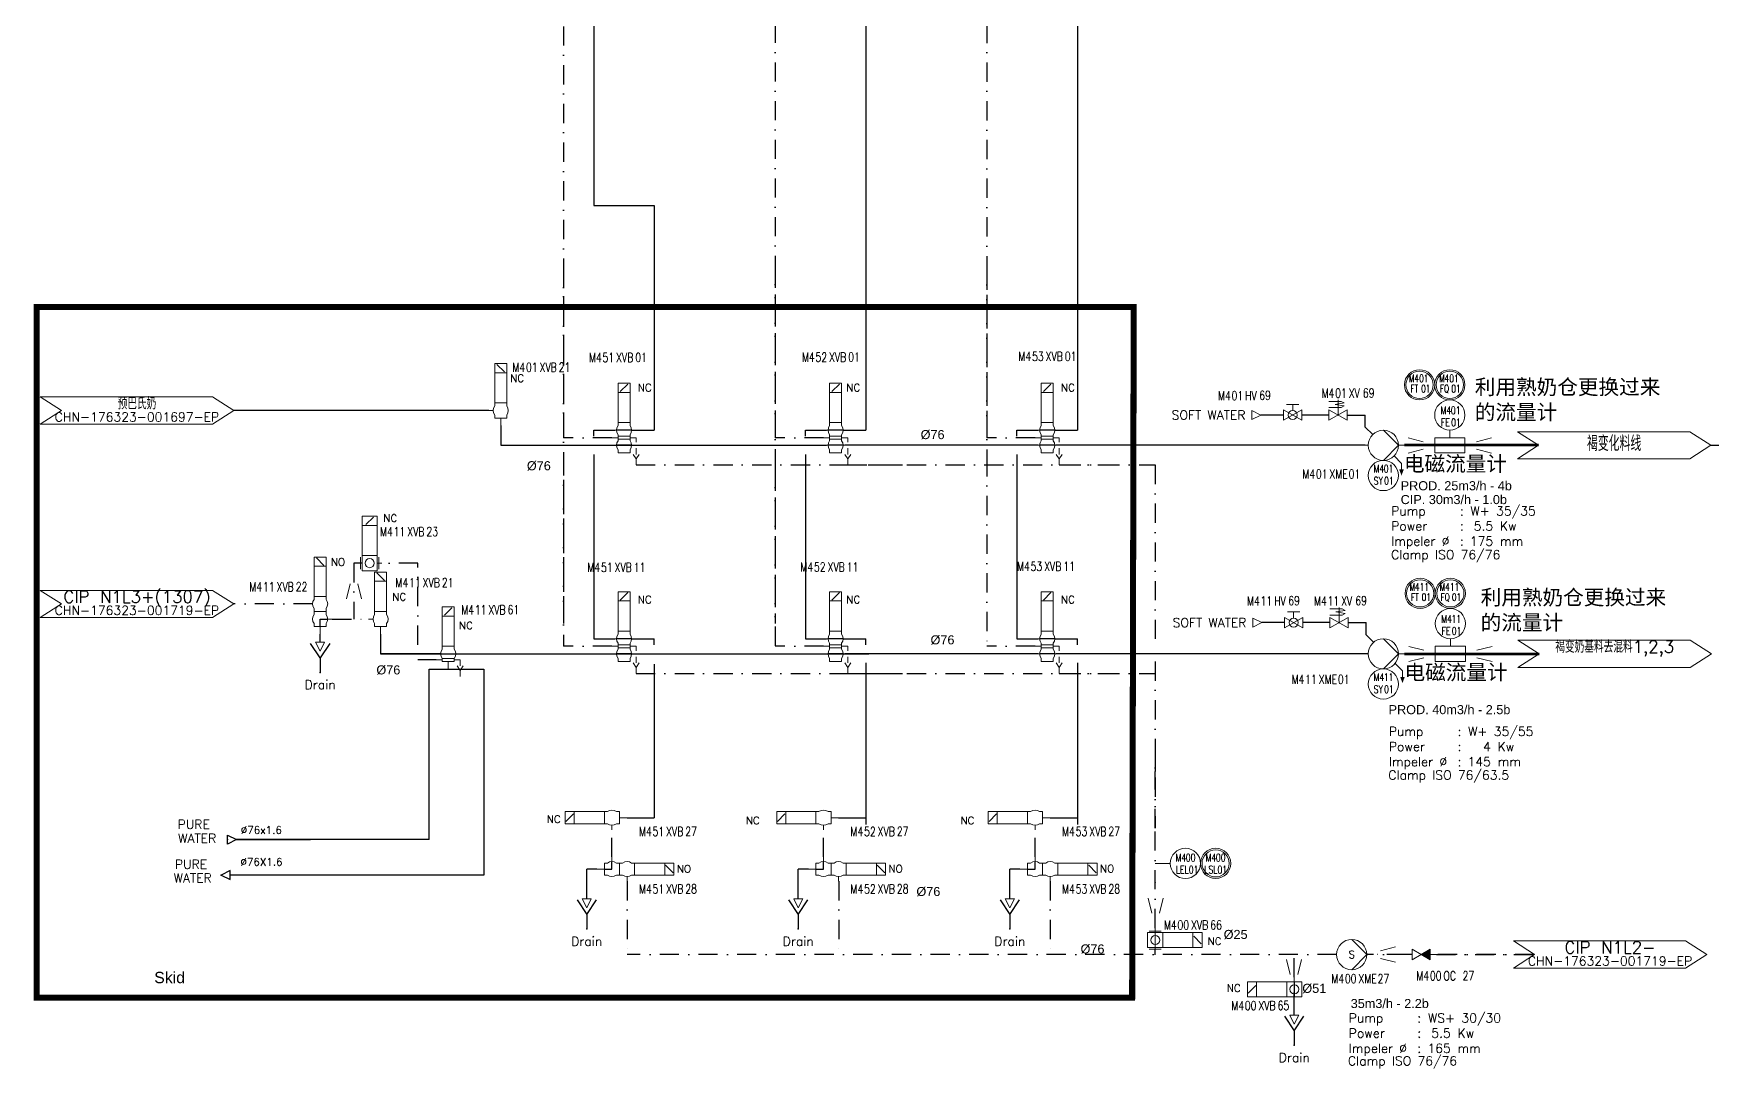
# Model space of a CAD drawing. Header units: inches. Extents: x 10544 to 11608, y 23833 to 24615.
# Drawn here: x 10544 to 11100, y 23833 to 24175 of the extents above; entities that cross this region are included whole.
import ezdxf
from ezdxf.enums import TextEntityAlignment as Align

# ---------------------------------------------------------------- set-up
doc = ezdxf.new("R2010")
doc.units = ezdxf.units.IN
doc.header["$MEASUREMENT"] = 0
doc.linetypes.add('ACAD_ISO02W100', pattern=[15, 12, -3])
doc.linetypes.add('DASHDOT2', pattern=[12.7, 6.35, -3.175, 0, -3.175])
for name, color, linetype, lineweight in [('15 Pipe Drain', 32, 'Continuous', 30), ('19 Pipe Process', 30, 'Continuous', 30), ('31 Equipment', 7, 'Continuous', 9), ('33 Instruments Labels', 7, 'Continuous', 9), ('43 TXT Chinese', 7, 'Continuous', 9), ('43 TXT English', 7, 'Continuous', 9), ('61 Revision Cloud', 1, 'Continuous', 9), ('Pipe-process', 30, 'Continuous', 70)]:
    doc.layers.add(name, color=color, linetype=linetype, lineweight=lineweight)
for name, color, linetype in [('DIAMETRE', 7, 'Continuous'), ('MATERIEL-DIVERS', 7, 'Continuous'), ('POMPES', 7, 'Continuous'), ('POMPES-PROCESS', 7, 'Continuous'), ('REPERES', 7, 'Continuous'), ('techn-data', 7, 'Continuous'), ('TEXTES', 7, 'Continuous'), ('TUYAUTERIE-EAU', 5, 'Continuous'), ('TUYAUTERIE-EGOUT', 32, 'Continuous'), ('TUYAUTERIE-NEP', 4, 'DASHDOT2'), ('TUYAUTERIE-PROCESS', 30, 'Continuous'), ('TXT_FR', 7, 'Continuous'), ('VANNES', 7, 'Continuous')]:
    doc.layers.add(name, color=color, linetype=linetype)
doc.layers.get('REPERES').off()
doc.styles.add('ROMANS', font='ROMANS.SHX')
doc.styles.add('ROMANT', font='romant')
doc.styles.get("Standard").update_dxf_attribs({"font": 'arial.ttf'})
doc.styles.add('USER1', font='TXT.SHX', dxfattribs={"bigfont": 'gbcbig.shx'})

# ---------------------------------------------------------------- blocks, each defined once
blk = doc.blocks.new('TEXT-PUMP_caract_ANGLAIS')
at = {"layer": 'techn-data', "style": 'ROMANS'}
for s, p in [('Pump', (-22, 9)), ('Power', (-22, 4)), ('Kw', (14, 4)), ('Impeler %%C', (-22, -1)), ('mm', (14, -1))]:
    blk.add_text(s, height=3, dxfattribs=at).set_placement(p)
for p in [(2, 9), (2, 4), (2, -1)]:
    blk.add_text(':', height=3, dxfattribs=at).set_placement(p, align=Align.RIGHT)
blk.add_attdef('Type', (4.23, 9), '', height=3, dxfattribs=at)
for tag, p in [('Pui', (11.76, 4)), ('Dia', (11.76, -1))]:
    blk.add_attdef(tag, text='', height=3, dxfattribs=at).set_placement(p, align=Align.RIGHT)
blk = doc.blocks.new('APV-FCE-GEN-REDCON-1')
at = {"layer": '31 Equipment', "color": 7}
for p, q in [((-2.5, 2.5), (2.5, 1.25)), ((2.5, 1.25), (2.5, 1.25)), ((2.5, -1.25), (-2.5, -2.5))]:
    blk.add_line(p, q, dxfattribs=at)
blk = doc.blocks.new('APV-FCE-NRV-GEN-1')
at = {"layer": '31 Equipment'}
h = blk.add_hatch(dxfattribs=at)
h.set_pattern_fill('ANSI31', color=256, scale=0.01, style=0)
h.set_pattern_definition([(45, (0, 0), (-0.02245064, 0.02245064), [])])
h.paths.add_polyline_path([(3, 1.75), (3, -1.75), (0, 0)])
at = {"layer": '31 Equipment', "linetype": 'ACAD_ISO02W100', "ltscale": 38}
for p, q in [((-3, 0), (-5, 0)), ((0, 0), (-3, 1.75)), ((-3, 1.75), (-3, -1.75)), ((0, 0), (-3, -1.75)), ((0, 0), (3, 1.75)), ((0, 0), (3, -1.75)), ((3, 1.75), (3, -1.75)), ((3, 0), (5, 0))]:
    blk.add_line(p, q, dxfattribs=at)
blk = doc.blocks.new('APV-PMP-GEN-CENTRI-1')
at = {"layer": '31 Equipment', "ltscale": 38}
for p, q in [((-5, 0), (-7, 0)), ((5, 0), (0, 5)), ((5, 0), (0, -5)), ((5, 0), (7, 0))]:
    blk.add_line(p, q, dxfattribs=at)
blk.add_circle((0, 0), 5, dxfattribs=at)
at = {"layer": '31 Equipment', "style": 'ROMANT', "flags": 8}
blk.add_attdef('I', text='', height=2.5, dxfattribs=at).set_placement((0, 0), align=Align.MIDDLE)
blk = doc.blocks.new('APV-VLV-DSEAT-SDE44-3')
at = {"layer": '31 Equipment', "ltscale": 38}
for p, q in [((1.25, 20.25), (-1.25, 17.75)), ((-2, 7.5), (-2, 6.5)), ((2, 7.5), (2, 6.5)), ((-2.5, 5), (-4, 5)), ((-2, 2.5), (-4, 2.5)), ((-2.5, 0), (-4, 0)), ((2, 2.5), (4, 2.5)), ((2.5, 5), (4, 5)), ((2.5, 0), (4, 0)), ((4, 2.5), (4, 1)), ((-2, -2.5), (-2, -1.5)), ((2, -2.5), (2, -1.5)), ((4, -4.5), (3, -3)), ((4, -1), (4, -3)), ((5, -3), (4, -4.5)), ((4, -4.5), (4, -6.5))]:
    blk.add_line(p, q, dxfattribs=at)
at = {"layer": '31 Equipment', "lineweight": 30}
for p, q in [((2.5, 5), (-2.5, 5)), ((2.5, 0), (-2.5, 0))]:
    blk.add_line(p, q, dxfattribs=at)
at = {"layer": '31 Equipment'}
for p, q in [((-2, 3), (-2, 3.5)), ((-2, 1.5), (-2, 2.5)), ((2, 3), (2, 3.5)), ((2, 1.5), (2, 2.5)), ((-2, -2.5), (2, -2.5))]:
    blk.add_line(p, q, dxfattribs=at)
at = {"layer": '31 Equipment', "ltscale": 38}
for points in [[(-2, 17.5), (2, 17.5), (2, 20.5), (-2, 20.5)], [(-2, 7.5), (2, 7.5), (2, 17.5), (-2, 17.5)], [(-2, 3), (2, 3), (2, 2), (-2, 2)]]:
    blk.add_lwpolyline(points, close=True, dxfattribs=at)
for centre, start, end in [((0, 5), 143.1301, 216.8699), ((0, 5), 323.1301, 36.8699), ((0, 0), 143.1301, 216.8699), ((0, 0), 323.1301, 36.8699)]:
    blk.add_arc(centre, 2.5, start, end, dxfattribs=at)
blk = doc.blocks.new('APV-PMP-GEN-CENTR-1')
at = {"layer": '31 Equipment', "ltscale": 38}
for p, q in [((-5, 0), (-7, 0)), ((5, 0), (0, 5)), ((5, 0), (0, -5)), ((5, 0), (7, 0))]:
    blk.add_line(p, q, dxfattribs=at)
blk.add_circle((0, 0), 5, dxfattribs=at)
blk = doc.blocks.new('APV-INS-M-L-SY')
at = {"layer": '31 Equipment', "color": 7}
blk.add_circle((0, 0), 5, dxfattribs=at)
blk = doc.blocks.new('APV-VLV-DSEAT-SD42-3')
at = {"layer": '31 Equipment', "ltscale": 38}
for p, q in [((1.25, 15.25), (-1.25, 12.75)), ((-2.5, 0), (-4, 0)), ((-2, 2.5), (-2, 1.5)), ((2, 2.5), (2, 1.5)), ((2.5, 0), (4, 0)), ((-2, -2), (-4, -2)), ((0, -2.5), (0, -5)), ((2, -2), (4, -2)), ((4, -5.5), (3, -4)), ((4, -2), (4, -4)), ((5, -4), (4, -5.5)), ((4, -5.5), (4, -7.5))]:
    blk.add_line(p, q, dxfattribs=at)
at = {"layer": '31 Equipment', "lineweight": 30}
blk.add_line((-2.5, 0), (2.5, 0), dxfattribs=at)
at = {"layer": '31 Equipment', "ltscale": 38}
for points in [[(-2, 12.5), (2, 12.5), (2, 15.5), (-2, 15.5)], [(-2, 2.5), (2, 2.5), (2, 12.5), (-2, 12.5)], [(-2, -1.5), (2, -1.5), (2, -2.5), (-2, -2.5)]]:
    blk.add_lwpolyline(points, close=True, dxfattribs=at)
for start, end in [(143.1301, 216.8699), (323.1301, 36.8699)]:
    blk.add_arc((0, 0), 2.5, start, end, dxfattribs=at)
blk = doc.blocks.new('APV-VLV-BFLY-SVS-3')
at = {"layer": '31 Equipment', "ltscale": 38}
for p, q in [((1.25, 15.25), (-1.25, 12.75)), ((-2.5, 0), (-4, 0)), ((2.5, 2.5), (-2.5, 2.5)), ((-2.5, 2.5), (-2.5, -2.5)), ((2.5, -2.5), (2.5, 2.5)), ((2.5, 0), (4, 0)), ((-2.5, -2.5), (2.5, -2.5))]:
    blk.add_line(p, q, dxfattribs=at)
at = {"layer": '31 Equipment'}
for p, q in [((-3, 2), (-3, -2)), ((3, -2), (3, 2))]:
    blk.add_line(p, q, dxfattribs=at)
at = {"layer": '31 Equipment', "ltscale": 38}
for points in [[(-2.5, 12.5), (2.5, 12.5), (2.5, 15.5), (-2.5, 15.5)], [(-2.5, 2.5), (2.5, 2.5), (2.5, 12.5), (-2.5, 12.5)]]:
    blk.add_lwpolyline(points, close=True, dxfattribs=at)
blk.add_circle((0, 0), 1.5, dxfattribs=at)
blk = doc.blocks.new('APV-VLV-SSEAT-SW43-41')
at = {"layer": '31 Equipment', "ltscale": 38}
for p, q in [((1.25, 20.25), (-1.25, 17.75)), ((-2, 7.5), (-2, 6.5)), ((2, 7.5), (2, 6.5)), ((-2.5, 0), (-4, 0)), ((-2, 2.5), (-2, 3.5)), ((-2, 2.5), (2, 2.5)), ((-2, 2.5), (-2, 1.5)), ((2, 2.5), (2, 3.5)), ((2, 2.5), (2, 1.5)), ((2.5, 5), (4, 5)), ((-2, -1.5), (-2, -2.5)), ((-2, -2.5), (2, -2.5)), ((0, -2.5), (0, -5)), ((2, -1.5), (2, -2.5))]:
    blk.add_line(p, q, dxfattribs=at)
at = {"layer": '31 Equipment', "lineweight": 30}
for p, q in [((0, 0), (-2.5, 0)), ((0, -2.5), (0, 0))]:
    blk.add_line(p, q, dxfattribs=at)
at = {"layer": '31 Equipment', "ltscale": 38}
for points in [[(-2, 17.5), (2, 17.5), (2, 20.5), (-2, 20.5)], [(-2, 7.5), (2, 7.5), (2, 17.5), (-2, 17.5)]]:
    blk.add_lwpolyline(points, close=True, dxfattribs=at)
for centre, start, end in [((0, 5), 143.1301, 216.8699), ((0, 5), 323.1301, 36.8699), ((0, 0), 143.1301, 216.8699), ((0, 0), 323.1301, 36.8699)]:
    blk.add_arc(centre, 2.5, start, end, dxfattribs=at)
blk = doc.blocks.new('EGOUT')
at = {"color": 7}
for p, q in [((-3.2, 9.61), (0, 4.81)), ((0, 4.81), (3.2, 9.61)), ((0, 4.81), (0, 0))]:
    blk.add_line(p, q, dxfattribs=at)
at = {"color": 7, "extrusion": (0, -1, 0)}
blk.add_point((0, 0), dxfattribs=at)
at = {"layer": 'POMPES-PROCESS', "style": 'ROMANS'}
blk.add_attdef('EGOUT', text='', height=3, dxfattribs=at).set_placement((0, -4), align=Align.MIDDLE)
blk = doc.blocks.new('APV-SIGN-ARW-FLOW-1')
at = {"layer": '31 Equipment'}
for p, q in [((-1.5, -1.5), (-1.5, 1.5)), ((-1.5, 1.5), (1.5, 0)), ((1.5, 0), (-1.5, -1.5))]:
    blk.add_line(p, q, dxfattribs=at)
blk = doc.blocks.new('APV-VLV-SSEAT-SW41-3')
at = {"layer": '31 Equipment', "ltscale": 38}
for p, q in [((1.25, 15.25), (-1.25, 12.75)), ((-2, 2.5), (-2, 1.5)), ((2, 2.5), (2, 1.5)), ((2.5, 0), (4, 0)), ((-2, -2.5), (-2, -1.5)), ((2, -2.5), (-2, -2.5)), ((-2, -2.5), (2, -2.5)), ((0, -2.5), (0, -5)), ((2, -2.5), (2, -1.5))]:
    blk.add_line(p, q, dxfattribs=at)
for points in [[(-2, 12.5), (2, 12.5), (2, 15.5), (-2, 15.5)], [(-2, 2.5), (2, 2.5), (2, 12.5), (-2, 12.5)]]:
    blk.add_lwpolyline(points, close=True, dxfattribs=at)
for start, end in [(143.1301, 216.8699), (323.1301, 36.8699)]:
    blk.add_arc((0, 0), 2.5, start, end, dxfattribs=at)
blk = doc.blocks.new('APV-VLV-BFLY-SV-4')
at = {"layer": '31 Equipment', "ltscale": 38}
for p, q in [((1.25, 15.25), (-1.25, 12.75)), ((2.5, 2.5), (-2.5, 2.5)), ((-2.5, 2.5), (-2.5, -2.5)), ((2.5, -2.5), (2.5, 2.5)), ((-2.5, -2.5), (2.5, -2.5))]:
    blk.add_line(p, q, dxfattribs=at)
at = {"layer": '31 Equipment'}
for p, q in [((-4, 0), (-2.5, 0)), ((2.5, 0), (4, 0))]:
    blk.add_line(p, q, dxfattribs=at)
at = {"layer": '31 Equipment', "lineweight": 30}
blk.add_line((-2.5, 0), (2.5, 0), dxfattribs=at)
at = {"layer": '31 Equipment', "ltscale": 38}
for points in [[(-2.5, 12.5), (2.5, 12.5), (2.5, 15.5), (-2.5, 15.5)], [(-2.5, 2.5), (2.5, 2.5), (2.5, 12.5), (-2.5, 12.5)]]:
    blk.add_lwpolyline(points, close=True, dxfattribs=at)
blk.add_circle((0, 0), 1.5, dxfattribs=at)
blk = doc.blocks.new('APV-INS-M-L-FE')
at = {"layer": '31 Equipment', "color": 7}
for p, q in [((0, -5), (0, -7.5)), ((-5, -7.5), (-5, -7.5)), ((-5, -7.5), (-5, -12.5)), ((5, -7.5), (-5, -7.5)), ((-5, -10), (5, -10)), ((5, -12.5), (5, -7.5)), ((-5, -12.5), (5, -12.5))]:
    blk.add_line(p, q, dxfattribs=at)
blk.add_circle((0, 0), 5, dxfattribs=at)
at = {"layer": '33 Instruments Labels', "style": 'ROMANS', "width": 0.8, "flags": 8}
blk.add_attdef('FE', text='', height=3, dxfattribs=at).set_placement((0, 0), align=Align.MIDDLE)
blk = doc.blocks.new('APV-INS-F-L-FT')
at = {"layer": '31 Equipment'}
for radius in [5, 4.5]:
    blk.add_circle((0, 0), radius, dxfattribs=at)
blk = doc.blocks.new('APV-INS-F-L-FQ')
at = {"layer": '31 Equipment'}
for radius in [5, 4.5]:
    blk.add_circle((0, 0), radius, dxfattribs=at)
blk = doc.blocks.new('FLE23')
at = {"color": 7}
for p, q in [((0, -1.5), (0, 1.5)), ((0, 1.5), (3, 0)), ((3, 0), (0, -1.5))]:
    blk.add_line(p, q, dxfattribs=at)
at = {"layer": 'MATERIEL-DIVERS', "color": 2}
for p in [(0, 0), (3, 0)]:
    blk.add_point(p, dxfattribs=at)
at = {"layer": 'MATERIEL-DIVERS', "color": 7, "extrusion": (-1, 0, 0)}
blk.add_point((0, 0), dxfattribs=at)
at = {"layer": 'MATERIEL-DIVERS', "color": 7, "extrusion": (1, 0, 0)}
blk.add_point((3, 0), dxfattribs=at)
blk = doc.blocks.new('APV-PMP-GEN-FLUSH-1')
at = {"layer": '31 Equipment', "color": 7}
for p, q in [((-3.54, 3.54), (-6, 6)), ((5.99, -6), (3.53, -3.54))]:
    blk.add_line(p, q, dxfattribs=at)
at = {"layer": '31 Equipment', "linetype": 'ACAD_ISO02W100', "ltscale": 38}
blk.add_line((6, -6), (6, -8), dxfattribs=at)
at = {"layer": '31 Equipment'}
blk.add_lwpolyline([(6, -10, 0, 1.5, 0), (6, -8, 1.5, 1.5, 0)], format="xyseb", dxfattribs=at)
blk = doc.blocks.new('APV-VLVM-BALL-KHV+MF-1')
at = {"layer": '31 Equipment', "ltscale": 38}
for p, q in [((-3, 0), (-4, 0)), ((3, 0), (4, 0))]:
    blk.add_line(p, q, dxfattribs=at)
at = {"layer": '31 Equipment'}
for p, q in [((-3, 1.734), (-3, -1.734)), ((-3, -1.734), (3, 1.734)), ((3, -1.734), (-3, 1.734)), ((-2, 3.5), (2, 3.5)), ((0, 1.5), (0, 3.5)), ((3, 1.734), (3, -1.734))]:
    blk.add_line(p, q, dxfattribs=at)
blk.add_circle((0, 0), 1.5, dxfattribs=at)
blk = doc.blocks.new('APV-VLV-SOLV-22-1')
at = {"layer": '31 Equipment', "ltscale": 38}
for p, q in [((-3, 0), (-4, 0)), ((3, 0), (4, 0))]:
    blk.add_line(p, q, dxfattribs=at)
at = {"layer": '31 Equipment'}
for p, q in [((-3, 1.734), (-3, -1.734)), ((-3, -1.734), (3, 1.734)), ((3, -1.734), (-3, 1.734)), ((3, 1.734), (3, -1.734))]:
    blk.add_line(p, q, dxfattribs=at)
at = {"layer": '31 Equipment', "linetype": 'ACAD_ISO02W100', "ltscale": 38}
for p, q in [((-1, 4.5), (-2, 4)), ((-2, 4), (1, 3.5)), ((-2, 3), (1, 3.5)), ((-1, 2.5), (-2, 3)), ((3, 4.5), (-1, 4.5)), ((3, 2.5), (-1, 2.5)), ((0, 0), (0, 5))]:
    blk.add_line(p, q, dxfattribs=at)
blk = doc.blocks.new('APV-SIGN-ARW-DWG-1')
at = {"layer": '31 Equipment'}
for p, q in [((-32, 4.49), (25, 4.49)), ((-32, 4.49), (-25, 0)), ((-25, 0), (-32, -4.49)), ((25, 4.49), (32, 0)), ((32, 0), (25, -4.49)), ((-32, -4.49), (25, -4.49))]:
    blk.add_line(p, q, dxfattribs=at)
at = {"layer": '31 Equipment', "style": 'ROMANS', "width": 0.8}
for tag, p in [('TEXT1', (0, 0.37)), ('TEXT2', (0, -3.63))]:
    blk.add_attdef(tag, text='', height=3, dxfattribs=at).set_placement(p, align=Align.CENTER)
blk = doc.blocks.new('APV-INS-F-L-LS')
at = {"layer": '31 Equipment'}
for radius in [5, 4.5]:
    blk.add_circle((0, 0), radius, dxfattribs=at)
at = {"layer": '33 Instruments Labels', "style": 'ROMANS', "width": 0.8}
blk.add_attdef('LS?', text='', height=3, dxfattribs=at).set_placement((0, 0), align=Align.MIDDLE)
blk = doc.blocks.new('REPNORM1')
at = {"layer": 'TEXTES', "style": 'ROMANS', "width": 0.75}
for tag, p in [('ZONE', (-9.75, -1.25)), ('SOUSZONE', (-5.25, -1.25)), ('ELEMENT', (-0.75, -1.25)), ('NUM', (5.59, -1.22))]:
    blk.add_attdef(tag, p, '', height=3, dxfattribs=at)
blk = doc.blocks.new('REPINS')
at = {"layer": 'TEXTES', "style": 'ROMANS', "width": 0.75}
for tag, p in [('ZONE', (-3.3, 1)), ('SOUSZONE', (0.1, 1)), ('NUM', (0.2, -3))]:
    blk.add_attdef(tag, p, '', height=2.5, dxfattribs=at)
blk.add_attdef('ELEMENT', text='', height=2.5, dxfattribs=at).set_placement((-0.2, -3), align=Align.RIGHT)
blk = doc.blocks.new('REPINS2')
at = {"layer": 'TEXTES', "style": 'ROMANS', "width": 0.7}
for tag, p in [('ZONE', (-3.35, 0.8)), ('SOUSZONE', (0.05, 0.8)), ('NUM', (0.7, -2.6))]:
    blk.add_attdef(tag, p, '', height=2.5, dxfattribs=at)
blk.add_attdef('ELEMENT', text='', height=2.5, dxfattribs=at).set_placement((-1.56, -2.59), align=Align.CENTER)
blk = doc.blocks.new('APV-INS-M-L-LE1')
at = {"layer": '31 Equipment', "color": 7}
blk.add_line((0, -5), (0, -10), dxfattribs=at)
blk.add_circle((0, 0), 5, dxfattribs=at)
blk = doc.blocks.new('A$C2A027CBA')
at = {"layer": '31 Equipment', "ltscale": 38}
for p, q in [((0, 6.5), (0, 1.5)), ((5, 6.5), (0, 6.5)), ((2.5, 1.5), (2.5, 8)), ((5, 1.5), (5, 6.5)), ((0, 1.5), (5, 1.5)), ((2.5, 1.5), (2.5, 0)), ((17.75, 2.75), (15.25, 5.25))]:
    blk.add_line(p, q, dxfattribs=at)
at = {"layer": '31 Equipment'}
for p, q in [((4.5, 7), (0.5, 7)), ((0.5, 1), (4.5, 1))]:
    blk.add_line(p, q, dxfattribs=at)
at = {"layer": '31 Equipment', "ltscale": 38}
for points in [[(5, 6.5), (5, 1.5), (15, 1.5), (15, 6.5)], [(15, 6.5), (15, 1.5), (18, 1.5), (18, 6.5)]]:
    blk.add_lwpolyline(points, close=True, dxfattribs=at)
blk.add_circle((2.5, 4), 1.5, dxfattribs=at)

msp = doc.modelspace()

# ---------------------------------------------------------------- linework, layer by layer
at = {"layer": '15 Pipe Drain'}
for p, q in [((10639.22, 23973.51), (10639.22, 23976.15)), ((10813.78, 23963.15), (10831.94, 23963.15)), ((10727.42, 23888.65), (10727.42, 23898.45)), ((10730.78, 23898.45), (10727.42, 23898.45)), ((10797.42, 23888.65), (10797.42, 23898.45)), ((10800.78, 23898.45), (10797.42, 23898.45)), ((10867.42, 23888.65), (10867.42, 23898.45)), ((10870.78, 23898.45), (10867.42, 23898.45))]:
    msp.add_line(p, q, dxfattribs=at)
at = {"layer": '19 Pipe Process'}
for p, q in [((10729.78, 24363.2), (10729.78, 24117.9)), ((10819.78, 24275.19), (10819.78, 24043.63)), ((10889.78, 24235.79), (10889.78, 24043.63)), ((10749.78, 24117.9), (10749.78, 24043.63)), ((10694.99, 24050.13), (10610.62, 24050.13)), ((10729.78, 24043.63), (10736.78, 24043.63)), ((10729.78, 24041.63), (10729.78, 24043.63)), ((10742.28, 24043.63), (10749.78, 24043.63)), ((10799.78, 24043.63), (10806.78, 24043.63)), ((10799.78, 24041.63), (10799.78, 24043.63)), ((10812.28, 24043.63), (10819.78, 24043.63)), ((10869.78, 24043.63), (10876.78, 24043.63)), ((10869.78, 24041.63), (10869.78, 24043.63)), ((10882.28, 24043.63), (10889.78, 24043.63)), ((10698.99, 24038.63), (10806.78, 24038.63)), ((10876.78, 24038.63), (10812.78, 24038.63)), ((10945.78, 24038.63), (10882.78, 24038.63)), ((10985.01, 24038.63), (10883.78, 24038.63)), ((11099.36, 24038.63), (11109.41, 24038.63)), ((10729.78, 24035.63), (10729.78, 23974.65)), ((10799.78, 24035.63), (10799.78, 23974.65)), ((10869.78, 24035.63), (10869.78, 23974.65)), ((10729.78, 23974.65), (10736.78, 23974.65)), ((10742.28, 23974.65), (10749.78, 23974.65)), ((10749.78, 23972.65), (10749.78, 23974.65)), ((10799.78, 23974.65), (10806.78, 23974.65)), ((10812.28, 23974.65), (10819.78, 23974.65)), ((10819.78, 23972.65), (10819.78, 23974.65)), ((10869.78, 23974.65), (10876.78, 23974.65)), ((10882.28, 23974.65), (10889.78, 23974.65)), ((10889.78, 23972.65), (10889.78, 23974.65)), ((10659.22, 23969.65), (10820.79, 23969.65)), ((10679.1, 23969.65), (10659.22, 23969.65)), ((10749.78, 23966.21), (10749.78, 23915.45)), ((10876.78, 23969.65), (10812.78, 23969.65)), ((10819.78, 23966.65), (10819.78, 23913.15)), ((10945.78, 23969.65), (10882.78, 23969.65)), ((10986.01, 23969.65), (10883.78, 23969.65)), ((10889.78, 23966.65), (10889.78, 23913.15)), ((10740.78, 23915.45), (10749.78, 23915.45)), ((10810.78, 23915.45), (10819.78, 23915.45)), ((10880.78, 23915.45), (10889.78, 23915.45))]:
    msp.add_line(p, q, dxfattribs=at)
msp.add_lwpolyline([(10729.78, 24117.9), (10749.78, 24117.9)], dxfattribs=at)
at = {"layer": '31 Equipment', "ltscale": 38}
msp.add_point((10915.52, 23893.99), dxfattribs=at)
at = {"layer": '61 Revision Cloud', "const_width": 2}
msp.add_lwpolyline([(10545.45, 24084.37), (10545.41, 23855.91), (10907.89, 23855.91), (10907.89, 23855.91), (10907.89, 23855.91), (10908.41, 24084.37), (10545.45, 24084.37)], dxfattribs=at)
at = {"layer": 'Pipe-process'}
msp.add_line((11042.36, 24038.63), (10998.01, 24038.63), dxfattribs=at)
msp.add_lwpolyline([(10998.01, 23969.65), (11042.55, 23969.65)], dxfattribs=at)
at = {"layer": 'TUYAUTERIE-EAU'}
for p, q in [((10958.01, 24048.63), (10950.52, 24048.63)), ((10973.01, 24048.63), (10964.01, 24048.63)), ((10979.01, 24048.63), (10985.01, 24048.63)), ((10985.01, 24044.63), (10985.01, 24048.63)), ((10958.33, 23979.99), (10950.83, 23979.99)), ((10973.33, 23979.99), (10964.33, 23979.99)), ((10979.33, 23979.99), (10985.33, 23979.99)), ((10985.33, 23975.99), (10985.33, 23979.99)), ((10611.56, 23908.22), (10623.13, 23908.22)), ((10675.28, 23908.22), (10611.56, 23908.22)), ((10614.87, 23908.22), (10623.13, 23908.22)), ((10623.13, 23908.22), (10636.04, 23908.22)), ((10693.41, 23896.46), (10609.47, 23896.46))]:
    msp.add_line(p, q, dxfattribs=at)
for points in [[(10675.28, 23908.22), (10675.28, 23964.62), (10693.41, 23964.62), (10693.41, 23964.62), (10693.41, 23964.62)], [(10693.41, 23964.62), (10693.41, 23896.46)]]:
    msp.add_lwpolyline(points, dxfattribs=at)
at = {"layer": 'TUYAUTERIE-EGOUT'}
msp.add_line((10961.54, 23850.18), (10961.54, 23857.68), dxfattribs=at)
at = {"layer": 'TUYAUTERIE-NEP'}
for p, q in [((10789.78, 24254.9), (10789.78, 24031.76)), ((10719.78, 24253.97), (10719.78, 24031.76)), ((10859.78, 24242.04), (10859.78, 24031.76)), ((10719.78, 24097.33), (10719.78, 24041.13)), ((10789.78, 24097.05), (10789.78, 24041.13)), ((10859.78, 24096.4), (10859.78, 24041.13)), ((10735.78, 24041.13), (10719.78, 24041.13)), ((10805.78, 24041.13), (10789.78, 24041.13)), ((10875.78, 24041.13), (10859.78, 24041.13)), ((10719.78, 24034.95), (10719.78, 23979.64)), ((10789.78, 24034.18), (10789.78, 23979.64)), ((10859.78, 24034.7), (10859.78, 23972.15)), ((10719.78, 24027.18), (10719.78, 23972.15)), ((10743.78, 24032.13), (10915.52, 24032.13)), ((10789.78, 24029.88), (10789.78, 23972.15)), ((10813.78, 24032.13), (10831.94, 24032.13)), ((10883.78, 24032.13), (10901.94, 24032.13)), ((10915.52, 24032.13), (10915.52, 23971.91)), ((10653.1, 23999.65), (10650.4, 23999.65)), ((10650.4, 23999.65), (10650.4, 23981.15)), ((10671.6, 23999.65), (10658.6, 23999.65)), ((10671.6, 23972.65), (10671.6, 23999.65)), ((10636.73, 23986.16), (10610.62, 23986.16)), ((10643.22, 23981.15), (10655.22, 23981.15)), ((10735.78, 23972.15), (10719.78, 23972.15)), ((10805.78, 23972.15), (10789.78, 23972.15)), ((10875.78, 23972.15), (10859.78, 23972.15)), ((10677.6, 23967.65), (10671.6, 23967.65)), ((10915.52, 23967.11), (10915.52, 23911.99)), ((10743.78, 23963.15), (10915.52, 23963.15)), ((10813.78, 23963.15), (10831.94, 23963.15)), ((10883.78, 23963.15), (10901.94, 23963.15)), ((10915.52, 23935.28), (10915.52, 23930.7)), ((10915.52, 23911.99), (10915.52, 23930.7)), ((10735.78, 23902.45), (10735.78, 23911.45)), ((10805.78, 23902.45), (10805.78, 23911.45)), ((10875.78, 23902.45), (10875.78, 23911.45)), ((10915.52, 23878.96), (10915.52, 23911.99)), ((10740.79, 23894.45), (10740.79, 23870.18)), ((10810.79, 23894.45), (10810.79, 23870.18)), ((10880.79, 23894.45), (10880.79, 23870.18)), ((10915.52, 23870.07), (10915.52, 23871.71)), ((10975.54, 23870.18), (10740.79, 23870.18)), ((10961.54, 23862.68), (10961.54, 23870.18)), ((11000.54, 23870.18), (10985.54, 23870.18)), ((10998.54, 23870.18), (10987.54, 23870.18)), ((11041.01, 23870.18), (11006.54, 23870.18)), ((11008.54, 23870.18), (11041.01, 23870.18))]:
    msp.add_line(p, q, dxfattribs=at)
at = {"layer": 'TUYAUTERIE-PROCESS'}
for p, q in [((10698.99, 24045.13), (10698.99, 24038.63)), ((10659.22, 23976.15), (10659.22, 23969.65))]:
    msp.add_line(p, q, dxfattribs=at)

# ---------------------------------------------------------------- block references
at = {"layer": '19 Pipe Process'}
msp.add_blockref('A$C2A027CBA', (10913.02, 23870.96), dxfattribs=at)
at = {"layer": '31 Equipment', "xscale": -1}
for name, p, rotation in [('APV-SIGN-ARW-FLOW-1', (10949.02, 24048.63), 180), ('APV-SIGN-ARW-FLOW-1', (10949.33, 23979.99), 180), ('APV-VLV-BFLY-SV-4', (10961.54, 23858.68), 90)]:
    msp.add_blockref(name, p, dxfattribs=dict(at, rotation=rotation))
for name, p in [('APV-VLVM-BALL-KHV+MF-1', (10961.01, 24048.63)), ('APV-VLV-SOLV-22-1', (10976.01, 24048.63)), ('APV-VLVM-BALL-KHV+MF-1', (10961.33, 23979.99)), ('APV-VLV-SOLV-22-1', (10976.33, 23979.99))]:
    msp.add_blockref(name, p, dxfattribs=at)
at = {"layer": '31 Equipment'}
for p in [(10991.01, 24038.63), (10991.33, 23969.99)]:
    msp.add_blockref('APV-PMP-GEN-FLUSH-1', p, dxfattribs=at)
at = {"layer": '33 Instruments Labels', "xscale": -1, "rotation": 270}
msp.add_blockref('APV-INS-M-L-LE1', (10925.52, 23900.33), dxfattribs=at)
at = {"layer": 'MATERIEL-DIVERS'}
for name, p in [('APV-INS-F-L-FQ', (11002.99, 24058.63)), ('APV-INS-F-L-FT', (11012.99, 24058.63)), ('APV-INS-M-L-FE', (11012.99, 24048.63)), ('APV-FCE-GEN-REDCON-1', (11001.7, 24038.57)), ('APV-INS-F-L-FQ', (11003.18, 23989.65)), ('APV-INS-F-L-FT', (11013.18, 23989.65)), ('APV-INS-M-L-FE', (11013.18, 23979.65)), ('APV-FCE-GEN-REDCON-1', (11001.89, 23969.59)), ('FLE23', (10608.56, 23908.22)), ('APV-INS-F-L-LS', (10935.52, 23900.34)), ('APV-FCE-NRV-GEN-1', (11003.54, 23870.18))]:
    msp.add_blockref(name, p, dxfattribs=at)
ref = msp.add_blockref('APV-SIGN-ARW-DWG-1', (10578.62, 24050.13), dxfattribs=at)
ref.add_attrib('TEXT1', '预巴氏奶', dxfattribs={"layer": '31 Equipment', "height": 4, "style": 'USER1'}).set_placement((10578.62, 24050.5), align=Align.CENTER)
ref.add_attrib('TEXT2', 'CHN-176323-001697-EP', dxfattribs={"layer": '31 Equipment', "height": 3, "style": 'USER1'}).set_placement((10578.62, 24046.5), align=Align.CENTER)
at = {"layer": 'MATERIEL-DIVERS', "xscale": -1}
for name, p in [('APV-FCE-GEN-REDCON-1', (11024.27, 24038.57)), ('APV-FCE-GEN-REDCON-1', (11024.47, 23969.59)), ('FLE23', (10609.47, 23896.46))]:
    msp.add_blockref(name, p, dxfattribs=at)
at = {"layer": 'MATERIEL-DIVERS'}
ref = msp.add_blockref('APV-SIGN-ARW-DWG-1', (11067.36, 24038.63), dxfattribs=at)
ref.add_attrib('TEXT1', '褐变化料线', dxfattribs={"layer": '31 Equipment', "height": 5, "style": 'USER1'}).set_placement((11067.36, 24036.75), align=Align.CENTER)
ref = msp.add_blockref('APV-SIGN-ARW-DWG-1', (10578.62, 23986.16), dxfattribs=at)
ref.add_attrib('TEXT1', 'CIP N1L3+(1307)', dxfattribs={"layer": '31 Equipment', "height": 4, "style": 'USER1'}).set_placement((10578.62, 23986.53), align=Align.CENTER)
ref.add_attrib('TEXT2', 'CHN-176323-001719-EP', dxfattribs={"layer": '31 Equipment', "height": 3, "style": 'USER1'}).set_placement((10578.62, 23982.53), align=Align.CENTER)
at = {"layer": 'MATERIEL-DIVERS', "xscale": -1}
for name, p, rotation in [('APV-FCE-GEN-REDCON-1', (10650.4, 23990.29), 270), ('APV-SIGN-ARW-FLOW-1', (10639.22, 23972.01), 90)]:
    msp.add_blockref(name, p, dxfattribs=dict(at, rotation=rotation))
at = {"layer": 'MATERIEL-DIVERS'}
ref = msp.add_blockref('EGOUT', (10639.22, 23963.51), dxfattribs=dict(at, xscale=-1))
ref.add_attrib('EGOUT', 'Drain', dxfattribs={"layer": 'POMPES-PROCESS', "height": 3, "style": 'ROMANS'}).set_placement((10639.22, 23959.51), align=Align.MIDDLE)
ref = msp.add_blockref('APV-SIGN-ARW-DWG-1', (11067.55, 23969.65), dxfattribs=at)
ref.add_attrib('TEXT1', '褐变奶基料去混料1,2,3', dxfattribs={"layer": '31 Equipment', "height": 4, "style": 'USER1'}).set_placement((11067.55, 23970.02), align=Align.CENTER)
for p in [(10727.42, 23878.65), (10797.42, 23878.65), (10867.42, 23878.65), (10961.54, 23840.18)]:
    msp.add_blockref('EGOUT', p, dxfattribs=at).add_auto_attribs({'EGOUT': 'Drain'})
for name, p, rotation in [('APV-SIGN-ARW-FLOW-1', (10727.42, 23887.15), 269.9999999999999), ('APV-SIGN-ARW-FLOW-1', (10797.42, 23887.15), 269.9999999999999), ('APV-SIGN-ARW-FLOW-1', (10867.42, 23887.15), 269.9999999999999), ('APV-FCE-GEN-REDCON-1', (10915.7, 23886.36), 270), ('APV-FCE-GEN-REDCON-1', (10992.54, 23870.18), 180), ('APV-FCE-GEN-REDCON-1', (10961.43, 23866.06), 270), ('APV-SIGN-ARW-FLOW-1', (10961.54, 23848.68), 270)]:
    msp.add_blockref(name, p, dxfattribs=dict(at, rotation=rotation))
ref = msp.add_blockref('APV-SIGN-ARW-DWG-1', (11066.01, 23870.18), dxfattribs=at)
ref.add_attrib('TEXT1', 'CIP N1L2-', dxfattribs={"layer": '31 Equipment', "height": 4, "style": 'USER1'}).set_placement((11066.01, 23870.55), align=Align.CENTER)
ref.add_attrib('TEXT2', 'CHN-176323-001719-EP', dxfattribs={"layer": '31 Equipment', "height": 3, "style": 'USER1'}).set_placement((11066.01, 23866.55), align=Align.CENTER)
at = {"layer": 'POMPES', "rotation": 0.0001520394954709}
for p in [(10991.01, 24038.63), (10991.01, 23969.65)]:
    msp.add_blockref('APV-PMP-GEN-CENTR-1', p, dxfattribs=at)
at = {"layer": 'POMPES-PROCESS'}
msp.add_blockref('APV-PMP-GEN-CENTRI-1', (10980.54, 23870.18), dxfattribs=at).add_auto_attribs({'I': 'S'})
at = {"layer": 'REPERES'}
for name, p, values in [('REPNORM1', (10712.58, 24064.2), {'ZONE': 'M4', 'SOUSZONE': '01', 'ELEMENT': 'XVB', 'NUM': '21'}), ('REPNORM1', (10737.9, 24067.41), {'ZONE': 'M4', 'SOUSZONE': '51', 'ELEMENT': 'XVB', 'NUM': '01'}), ('REPNORM1', (10808.36, 24067.54), {'ZONE': 'M4', 'SOUSZONE': '52', 'ELEMENT': 'XVB', 'NUM': '01'}), ('REPNORM1', (10880.02, 24067.77), {'ZONE': 'M4', 'SOUSZONE': '53', 'ELEMENT': 'XVB', 'NUM': '01'}), ('REPINS2', (11002.81, 24058.71), {'ZONE': 'M4', 'SOUSZONE': '01', 'NUM': '01', 'ELEMENT': 'FT'}), ('REPINS2', (11012.81, 24058.71), {'ZONE': 'M4', 'SOUSZONE': '01', 'NUM': '01', 'ELEMENT': 'FQ'}), ('REPINS', (11013.23, 24047.94), {'ZONE': 'M4', 'SOUSZONE': '01', 'ELEMENT': 'FE', 'NUM': '01'}), ('REPNORM1', (10973.92, 24028.88), {'ZONE': 'M4', 'SOUSZONE': '01', 'ELEMENT': 'XME', 'NUM': '01'}), ('REPINS', (10991.04, 24028.65), {'ZONE': 'M4', 'SOUSZONE': '01', 'ELEMENT': 'SY', 'NUM': '01'}), ('REPNORM1', (10668.79, 24009.79), {'ZONE': 'M4', 'SOUSZONE': '11', 'ELEMENT': 'XVB', 'NUM': '23'}), ('REPNORM1', (10737.41, 23997.98), {'ZONE': 'M4', 'SOUSZONE': '51', 'ELEMENT': 'XVB', 'NUM': '11'}), ('REPNORM1', (10807.87, 23998.11), {'ZONE': 'M4', 'SOUSZONE': '52', 'ELEMENT': 'XVB', 'NUM': '11'}), ('REPNORM1', (10879.53, 23998.34), {'ZONE': 'M4', 'SOUSZONE': '53', 'ELEMENT': 'XVB', 'NUM': '11'}), ('REPNORM1', (10673.91, 23992.93), {'ZONE': 'M4', 'SOUSZONE': '11', 'ELEMENT': 'XVB', 'NUM': '21'}), ('REPNORM1', (10625.57, 23991.57), {'ZONE': 'M4', 'SOUSZONE': '11', 'ELEMENT': 'XVB', 'NUM': '22'}), ('REPINS2', (11003.01, 23989.73), {'ZONE': 'M4', 'SOUSZONE': '11', 'NUM': '01', 'ELEMENT': 'FT'}), ('REPINS2', (11013.01, 23989.73), {'ZONE': 'M4', 'SOUSZONE': '11', 'NUM': '01', 'ELEMENT': 'FQ'}), ('REPNORM1', (10695.65, 23983.95), {'ZONE': 'M4', 'SOUSZONE': '11', 'ELEMENT': 'XVB', 'NUM': '61'}), ('REPINS', (11013.43, 23978.96), {'ZONE': 'M4', 'SOUSZONE': '11', 'ELEMENT': 'FE', 'NUM': '01'}), ('REPNORM1', (10970.37, 23960.93), {'ZONE': 'M4', 'SOUSZONE': '11', 'ELEMENT': 'XME', 'NUM': '01'}), ('REPINS', (10991.04, 23959.67), {'ZONE': 'M4', 'SOUSZONE': '11', 'ELEMENT': 'SY', 'NUM': '01'}), ('REPNORM1', (10754.45, 23910.64), {'ZONE': 'M4', 'SOUSZONE': '51', 'ELEMENT': 'XVB', 'NUM': '27'}), ('REPNORM1', (10824.45, 23910.64), {'ZONE': 'M4', 'SOUSZONE': '52', 'ELEMENT': 'XVB', 'NUM': '27'}), ('REPNORM1', (10894.45, 23910.64), {'ZONE': 'M4', 'SOUSZONE': '53', 'ELEMENT': 'XVB', 'NUM': '27'}), ('REPNORM1', (10754.45, 23891.64), {'ZONE': 'M4', 'SOUSZONE': '51', 'ELEMENT': 'XVB', 'NUM': '28'}), ('REPNORM1', (10824.45, 23891.64), {'ZONE': 'M4', 'SOUSZONE': '52', 'ELEMENT': 'XVB', 'NUM': '28'}), ('REPNORM1', (10894.45, 23891.64), {'ZONE': 'M4', 'SOUSZONE': '53', 'ELEMENT': 'XVB', 'NUM': '28'}), ('REPNORM1', (10928.13, 23879.71), {'ZONE': 'M4', 'SOUSZONE': '00', 'ELEMENT': 'XVB', 'NUM': '66'}), ('REPNORM1', (10983.51, 23861.96), {'ZONE': 'M4', 'SOUSZONE': '00', 'ELEMENT': 'XME', 'NUM': '27'}), ('REPNORM1', (11011.64, 23862.9), {'ZONE': 'M4', 'SOUSZONE': '00', 'ELEMENT': 'OC', 'NUM': '27'}), ('REPNORM1', (10950.42, 23853.06), {'ZONE': 'M4', 'SOUSZONE': '00', 'ELEMENT': 'XVB', 'NUM': '65'})]:
    msp.add_blockref(name, p, dxfattribs=at).add_auto_attribs(values)
ref = msp.add_blockref('REPNORM1', (10946.02, 24054.8), dxfattribs=at)
ref.add_attrib('ZONE', 'M4', (10936.27, 24053.55), dxfattribs={"layer": 'TEXTES', "height": 3, "style": 'ROMANS', "width": 0.75})
ref.add_attrib('SOUSZONE', '01', (10940.77, 24053.55), dxfattribs={"layer": 'TEXTES', "height": 3, "style": 'ROMANS', "width": 0.75})
ref.add_attrib('ELEMENT', 'HV', (10945.27, 24053.55), dxfattribs={"layer": 'TEXTES', "height": 3, "style": 'ROMANS', "width": 0.75})
ref.add_attrib('NUM', '69', (10949.94, 24053.63), dxfattribs={"layer": 'TEXTES', "height": 3, "style": 'ROMANS', "width": 0.75})
ref = msp.add_blockref('REPNORM1', (10980.3, 24055.62), dxfattribs=at)
ref.add_attrib('ZONE', 'M4', (10970.55, 24054.37), dxfattribs={"layer": 'TEXTES', "height": 3, "style": 'ROMANS', "width": 0.75})
ref.add_attrib('SOUSZONE', '01', (10975.05, 24054.37), dxfattribs={"layer": 'TEXTES', "height": 3, "style": 'ROMANS', "width": 0.75})
ref.add_attrib('ELEMENT', 'XV', (10979.56, 24054.37), dxfattribs={"layer": 'TEXTES', "height": 3, "style": 'ROMANS', "width": 0.75})
ref.add_attrib('NUM', '69', (10984.22, 24054.45), dxfattribs={"layer": 'TEXTES', "height": 3, "style": 'ROMANS', "width": 0.75})
ref = msp.add_blockref('REPNORM1', (10955.62, 23986.91), dxfattribs=at)
ref.add_attrib('ZONE', 'M4', (10945.87, 23985.66), dxfattribs={"layer": 'TEXTES', "height": 3, "style": 'ROMANS', "width": 0.75})
ref.add_attrib('SOUSZONE', '11', (10950.37, 23985.66), dxfattribs={"layer": 'TEXTES', "height": 3, "style": 'ROMANS', "width": 0.75})
ref.add_attrib('ELEMENT', 'HV', (10954.88, 23985.66), dxfattribs={"layer": 'TEXTES', "height": 3, "style": 'ROMANS', "width": 0.75})
ref.add_attrib('NUM', '69', (10959.54, 23985.74), dxfattribs={"layer": 'TEXTES', "height": 3, "style": 'ROMANS', "width": 0.75})
ref = msp.add_blockref('REPNORM1', (10977.81, 23986.91), dxfattribs=at)
ref.add_attrib('ZONE', 'M4', (10968.06, 23985.66), dxfattribs={"layer": 'TEXTES', "height": 3, "style": 'ROMANS', "width": 0.75})
ref.add_attrib('SOUSZONE', '11', (10972.56, 23985.66), dxfattribs={"layer": 'TEXTES', "height": 3, "style": 'ROMANS', "width": 0.75})
ref.add_attrib('ELEMENT', 'XV', (10977.06, 23985.66), dxfattribs={"layer": 'TEXTES', "height": 3, "style": 'ROMANS', "width": 0.75})
ref.add_attrib('NUM', '69', (10981.73, 23985.74), dxfattribs={"layer": 'TEXTES', "height": 3, "style": 'ROMANS', "width": 0.75})
ref = msp.add_blockref('REPINS', (10925.53, 23900), dxfattribs=at)
ref.add_attrib('ZONE', 'M4', (10922.23, 23901), dxfattribs={"layer": 'TEXTES', "height": 2.5, "style": 'ROMANS', "width": 0.75})
ref.add_attrib('SOUSZONE', '00', (10925.63, 23901), dxfattribs={"layer": 'TEXTES', "height": 2.5, "style": 'ROMANS', "width": 0.75})
ref.add_attrib('ELEMENT', 'LEL', dxfattribs={"layer": 'TEXTES', "height": 2.5, "style": 'ROMANS', "width": 0.75}).set_placement((10926.6, 23897), align=Align.RIGHT)
ref.add_attrib('NUM', '01', (10926.6, 23897), dxfattribs={"layer": 'TEXTES', "height": 2.5, "style": 'ROMANS', "width": 0.75})
ref = msp.add_blockref('REPINS', (10935.49, 23900), dxfattribs=at)
ref.add_attrib('ZONE', 'M4', (10932.19, 23901), dxfattribs={"layer": 'TEXTES', "height": 2.5, "style": 'ROMANS', "width": 0.75})
ref.add_attrib('SOUSZONE', '00', (10935.59, 23901), dxfattribs={"layer": 'TEXTES', "height": 2.5, "style": 'ROMANS', "width": 0.75})
ref.add_attrib('ELEMENT', 'LSL', dxfattribs={"layer": 'TEXTES', "height": 2.5, "style": 'ROMANS', "width": 0.75}).set_placement((10936.12, 23897), align=Align.RIGHT)
ref.add_attrib('NUM', '01', (10936.12, 23897), dxfattribs={"layer": 'TEXTES', "height": 2.5, "style": 'ROMANS', "width": 0.75})
at = {"layer": 'TUYAUTERIE-PROCESS'}
for p, values in [((11015.58, 24006.42), {'Dia': '175', 'Pui': '5.5', 'Type': 'W+ 35/35'}), ((11014.82, 23933.48), {'Dia': '145', 'Pui': '4', 'Type': 'W+ 35/55'}), ((11001.54, 23838.68), {'Dia': '165', 'Pui': '5.5', 'Type': 'WS+ 30/30'})]:
    msp.add_blockref('TEXT-PUMP_caract_ANGLAIS', p, dxfattribs=at).add_auto_attribs(values)
at = {"layer": 'VANNES', "xscale": -1}
for p in [(10698.99, 24050.13), (10659.22, 23981.15)]:
    msp.add_blockref('APV-VLV-SSEAT-SW41-3', p, dxfattribs=at)
at = {"layer": 'VANNES'}
for name, p in [('APV-VLV-DSEAT-SDE44-3', (10739.78, 24038.63)), ('APV-VLV-DSEAT-SDE44-3', (10809.78, 24038.63)), ('APV-VLV-DSEAT-SDE44-3', (10879.78, 24038.63)), ('APV-INS-M-L-SY', (10991.01, 24028.63)), ('APV-VLV-BFLY-SVS-3', (10655.6, 23999.65)), ('APV-VLV-DSEAT-SDE44-3', (10739.78, 23969.65)), ('APV-VLV-DSEAT-SDE44-3', (10809.78, 23969.65)), ('APV-VLV-DSEAT-SDE44-3', (10879.78, 23969.65)), ('APV-VLV-DSEAT-SD42-3', (10681.6, 23969.65)), ('APV-INS-M-L-SY', (10991.01, 23959.65))]:
    msp.add_blockref(name, p, dxfattribs=at)
at = {"layer": 'VANNES', "xscale": -1}
for name, p, rotation in [('APV-VLV-SSEAT-SW43-41', (10639.22, 23981.15), 359.9682656985374), ('APV-VLV-SSEAT-SW41-3', (10735.78, 23915.45), 90), ('APV-VLV-SSEAT-SW41-3', (10805.78, 23915.45), 90), ('APV-VLV-SSEAT-SW41-3', (10875.78, 23915.45), 90)]:
    msp.add_blockref(name, p, dxfattribs=dict(at, rotation=rotation))
at = {"layer": 'VANNES', "rotation": 270.0317343014626}
for p in [(10735.78, 23898.45), (10805.78, 23898.45), (10875.78, 23898.45)]:
    msp.add_blockref('APV-VLV-SSEAT-SW43-41', p, dxfattribs=at)

# ---------------------------------------------------------------- texts
at = {"layer": '43 TXT Chinese', "char_height": 5, "attachment_point": 1}
for s, insert, width in [('{\\fSimSun|b0|i0|c134|p2;利用熟奶仓更换过来的流量计}', (11021.27, 24060.42), 67.4806), ('{\\fKaiTi|b0|i0|c134|p49;电磁流量计}', (10997.81, 24035.04), 36.4455), ('{\\fSimSun|b0|i0|c134|p2;利用熟奶仓更换过来的流量计}', (11023.21, 23990.85), 67.4806), ('{\\fKaiTi|b0|i0|c134|p49;电磁流量计}', (10998.01, 23966.06), 36.4455)]:
    msp.add_mtext(s, dxfattribs=dict(at, insert=insert, width=width))
at = {"layer": '43 TXT English', "color": 1}
msp.add_text('Skid', height=3.75, dxfattribs=at).set_placement((10584.33, 23864.46), align=Align.TOP_LEFT)
at = {"layer": 'DIAMETRE'}
for s, p in [('%%C76', (10837.91, 24040.67)), ('%%C76', (10707.63, 24030.37)), ('PROD. 25m3/h - 4b', (10996.73, 24023.76)), ('CIP. 30m3/h - 1.0b', (10996.73, 24019.18)), ('%%C76', (10841.19, 23972.78)), ('%%C76', (10657.84, 23962.84)), ('PROD. 40m3/h - 2.5b', (10992.74, 23949.69)), ('%%C76', (10836.51, 23889.53)), ('%%C25', (10938.17, 23875.33)), ('%%C76', (10890.82, 23870.54)), ('%%C51', (10964.2, 23857.51)), ('35m3/h - 2.2b', (10980.2, 23852.49))]:
    msp.add_text(s, height=3, dxfattribs=at).set_placement(p)
at = {"layer": 'techn-data', "style": 'ROMANS'}
for s, p in [('NC', (10704.43, 24060.81)), ('NC', (10746.61, 24057.7)), ('NC', (10815.63, 24057.7)), ('NC', (10886.64, 24057.7)), ('NC', (10662.44, 24014.55)), ('NO', (10645.14, 24000.03)), ('NC', (10665.4, 23988.48)), ('NC', (10746.61, 23987.59)), ('NC', (10815.63, 23987.59)), ('NC', (10886.64, 23987.59)), ('NC', (10687.48, 23979.03)), ('NC', (10716.5, 23914.98)), ('NC', (10782.4, 23914.53)), ('NC', (10853.41, 23914.53)), ('%%C76x1.6', (10619.77, 23911.37)), ('%%C76X1.6', (10619.82, 23900.83)), ('NO', (10759.62, 23898.52)), ('NO', (10829.62, 23898.56)), ('NO', (10899.62, 23898.6)), ('NC', (10935.16, 23874.62)), ('NC', (10941.48, 23859.1))]:
    msp.add_text(s, height=2.5, dxfattribs=at).set_placement(p, align=Align.MIDDLE_CENTER)
at = {"layer": 'TXT_FR', "style": 'ROMANS'}
for s, p in [('Clamp ISO 76/76', (10993.56, 24000.97)), ('Clamp ISO 76/63.5', (10992.66, 23928.04)), ('Clamp ISO 76/76', (10979.29, 23833.51))]:
    msp.add_text(s, height=3, dxfattribs=at).set_placement(p)
for s, p in [('PURE', (10597.41, 23913.23)), ('WATER', (10598.56, 23908.59)), ('PURE', (10596.51, 23900.05)), ('WATER', (10597.05, 23895.48))]:
    msp.add_text(s, height=3, dxfattribs=at).set_placement(p, align=Align.MIDDLE)
at = {"layer": 'TXT_FR', "char_height": 3, "width": 55, "attachment_point": 5, "style": 'ROMANS'}
for insert in [(10933.19, 24048.63), (10933.51, 23979.99)]:
    msp.add_mtext('SOFT WATER', dxfattribs=dict(at, insert=insert))

doc.saveas('drawing.dxf')
